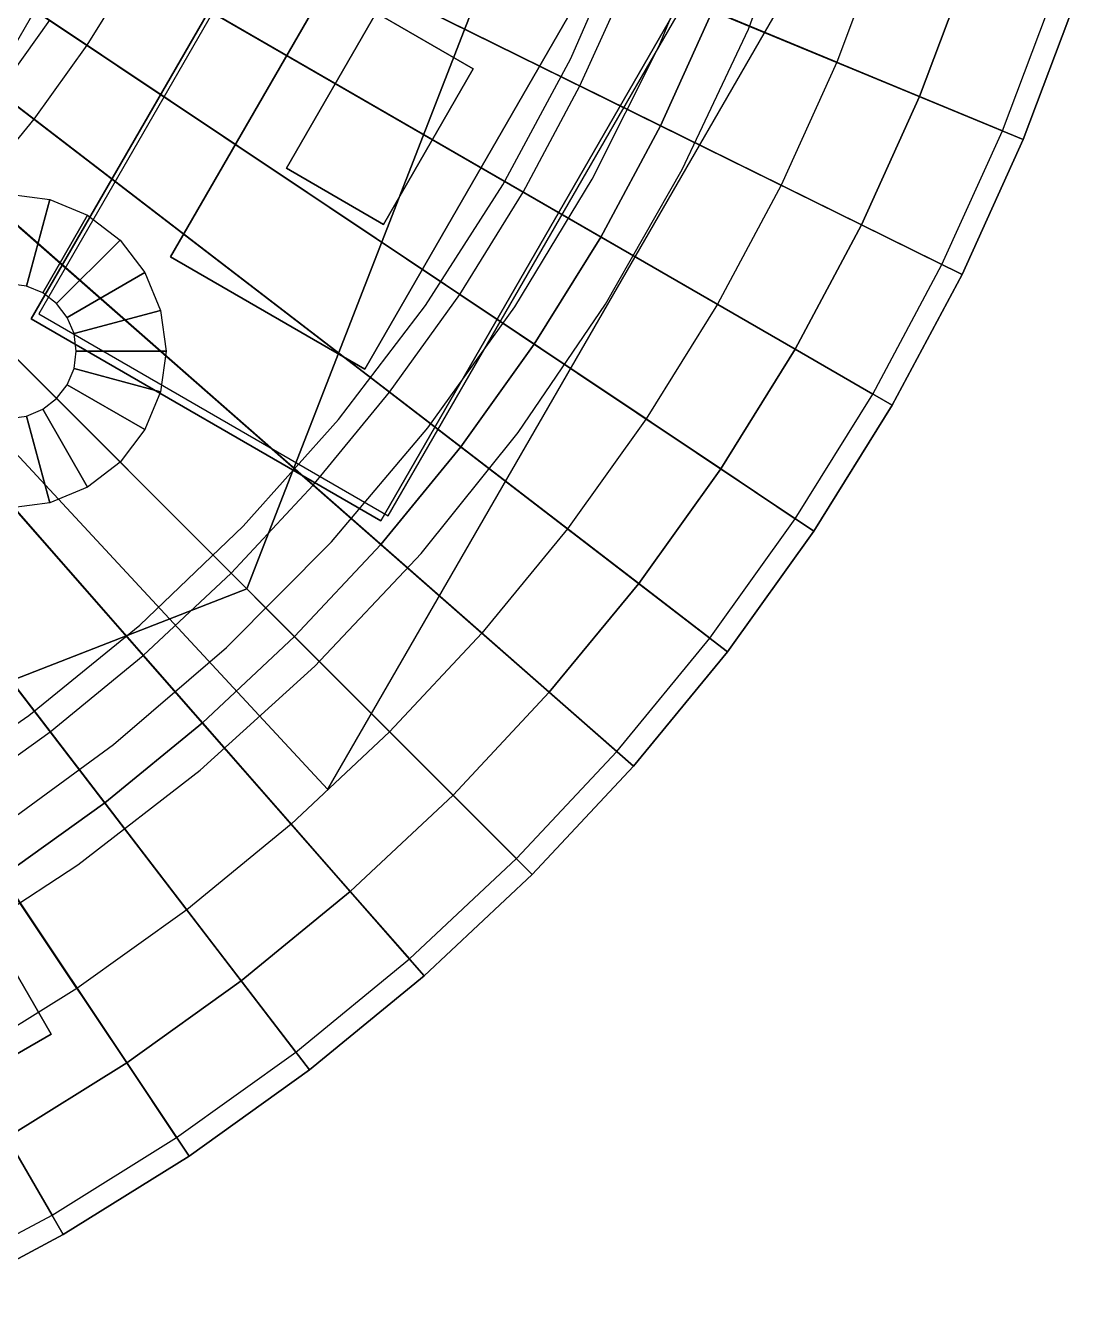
# Model space of a CAD drawing. Header units: millimetres. Extents: x -101 to 238, y -101 to 101.
# Drawn here: x 48.8 to 95.6, y -90.6 to -33.6 of the extents above; entities that cross this region are included whole.
import ezdxf

# ---------------------------------------------------------------- set-up
doc = ezdxf.new("R2010")
doc.units = ezdxf.units.MM
doc.header["$MEASUREMENT"] = 0
for name, color, linetype in [('AMBER_RING', 30, 'Continuous'), ('ANTENNA_COIL', 30, 'Continuous'), ('BASE_NOTCHES', 8, 'Continuous'), ('LED_CORE', 30, 'Continuous'), ('LED_LENS', 4, 'Continuous'), ('PCB_BOARD', 3, 'Continuous'), ('PCB_HOLES', 7, 'Continuous'), ('REFLECTOR_POCKET', 8, 'Continuous'), ('SEALED_BASE', 8, 'Continuous'), ('SOLAR_BEZEL', 8, 'Continuous'), ('TOP_FACETS', 9, 'Continuous'), ('TOP_HOUSING', 8, 'Continuous')]:
    doc.layers.add(name, color=color, linetype=linetype)

# ---------------------------------------------------------------- blocks, each defined once
blk = doc.blocks.new('*U3')
at = {"layer": 'LED_CORE'}
for points in [[(4, 3.9039, 4.5), (4, -1.0961, 4.5), (-4, -1.0961, 4.5), (-4, 3.9039, 4.5)], [(4, 3.9039, 2.5), (4, 3.9039, 4.5), (-4, 3.9039, 4.5), (-4, 3.9039, 2.5)], [(-4, 3.9039, 2.5), (-4, 3.9039, 4.5), (-4, -1.0961, 4.5), (-4, -1.0961, 2.5)], [(4, -1.0961, 2.5), (4, -1.0961, 4.5), (4, 3.9039, 4.5), (4, 3.9039, 2.5)], [(-4, -1.0961, 2.5), (-4, -1.0961, 4.5), (4, -1.0961, 4.5), (4, -1.0961, 2.5)]]:
    blk.add_3dface(points, dxfattribs=at)
at = {"layer": 'LED_LENS'}
for points in [[(10, 6.4039, 3), (10, -3.5961, 3), (-10, -3.5961, 3), (-10, 6.4039, 3)], [(10, 6.4039), (10, 6.4039, 3), (-10, 6.4039, 3), (-10, 6.4039)], [(-10, 6.4039), (-10, 6.4039, 3), (-10, -3.5961, 3), (-10, -3.5961)], [(10, -3.5961), (10, -3.5961, 3), (10, 6.4039, 3), (10, 6.4039)], [(-10, -3.5961), (-10, -3.5961, 3), (10, -3.5961, 3), (10, -3.5961)]]:
    blk.add_3dface(points, dxfattribs=at)
at = {"layer": 'REFLECTOR_POCKET'}
for points in [[(15.5, 10.4039, 0.5), (15.5, -7.5961, 0.5), (-15.5, -7.5961, 0.5), (-15.5, 10.4039, 0.5)], [(15.5, 10.4039, -4.5), (15.5, 10.4039, 0.5), (-15.5, 10.4039, 0.5), (-15.5, 10.4039, -4.5)], [(-15.5, 10.4039, -4.5), (-15.5, 10.4039, 0.5), (-15.5, -7.5961, 0.5), (-15.5, -7.5961, -4.5)], [(15.5, -7.5961, -4.5), (15.5, -7.5961, 0.5), (15.5, 10.4039, 0.5), (15.5, 10.4039, -4.5)], [(-15.5, -7.5961, -4.5), (-15.5, -7.5961, 0.5), (15.5, -7.5961, 0.5), (15.5, -7.5961, -4.5)]]:
    blk.add_3dface(points, dxfattribs=at)
at = {"layer": 'TOP_FACETS'}
blk.add_3dface([(18.2305, -14.3369, -2.5), (-18.2305, -14.3369, -2.5), (-27.0517, 14.3369, -2.5), (27.0517, 14.3369, -2.5)], dxfattribs=at)
blk = doc.blocks.new('*U4')
at = {"color": 0, "linetype": 'ByBlock', "lineweight": -2, "transparency": 16777216, "rotation": 239.9999999999999}
blk.add_blockref('*U3', (63.4, -37.022, 138.5), dxfattribs=at)

msp = doc.modelspace()

# ---------------------------------------------------------------- linework, layer by layer
at = {"layer": 'AMBER_RING'}
for points in [[(75.7581, -31.38, 113), (77.6483, -26.358, 113), (95.6399, -32.4654, 113), (93.3118, -38.651, 113)], [(73.5436, -36.2677, 113), (75.7581, -31.38, 113), (93.3118, -38.651, 113), (90.5841, -44.6712, 113)], [(93.3118, -38.651, 113), (95.6399, -32.4654, 113), (95.6399, -32.4654, 117), (93.3118, -38.651, 117)], [(71.0141, -41, 113), (73.5436, -36.2677, 113), (90.5841, -44.6712, 113), (87.4686, -50.5, 113)], [(90.5841, -44.6712, 113), (93.3118, -38.651, 113), (93.3118, -38.651, 117), (90.5841, -44.6712, 117)], [(68.1805, -45.5568, 113), (71.0141, -41, 113), (87.4686, -50.5, 113), (83.9784, -56.1126, 113)], [(87.4686, -50.5, 113), (90.5841, -44.6712, 113), (90.5841, -44.6712, 117), (87.4686, -50.5, 117)], [(65.055, -49.9184, 113), (68.1805, -45.5568, 113), (83.9784, -56.1126, 113), (80.1287, -61.4849, 113)], [(61.6509, -54.0664, 113), (65.055, -49.9184, 113), (80.1287, -61.4849, 113), (75.9358, -66.5939, 113)], [(83.9784, -56.1126, 113), (87.4686, -50.5, 113), (87.4686, -50.5, 117), (83.9784, -56.1126, 117)], [(57.9828, -57.9828, 113), (61.6509, -54.0664, 113), (75.9358, -66.5939, 113), (71.4178, -71.4178, 113)], [(80.1287, -61.4849, 113), (83.9784, -56.1126, 113), (83.9784, -56.1126, 117), (80.1287, -61.4849, 117)], [(54.0664, -61.6509, 113), (57.9828, -57.9828, 113), (71.4178, -71.4178, 113), (66.5939, -75.9358, 113)], [(75.9358, -66.5939, 113), (80.1287, -61.4849, 113), (80.1287, -61.4849, 117), (75.9358, -66.5939, 117)], [(49.9184, -65.055, 113), (54.0664, -61.6509, 113), (66.5939, -75.9358, 113), (61.4849, -80.1287, 113)], [(45.5568, -68.1805, 113), (49.9184, -65.055, 113), (61.4849, -80.1287, 113), (56.1126, -83.9784, 113)], [(71.4178, -71.4178, 113), (75.9358, -66.5939, 113), (75.9358, -66.5939, 117), (71.4178, -71.4178, 117)], [(41, -71.0141, 113), (45.5568, -68.1805, 113), (56.1126, -83.9784, 113), (50.5, -87.4686, 113)], [(36.2677, -73.5436, 113), (41, -71.0141, 113), (50.5, -87.4686, 113), (44.6712, -90.5841, 113)], [(66.5939, -75.9358, 113), (71.4178, -71.4178, 113), (71.4178, -71.4178, 117), (66.5939, -75.9358, 117)], [(61.4849, -80.1287, 113), (66.5939, -75.9358, 113), (66.5939, -75.9358, 117), (61.4849, -80.1287, 117)], [(56.1126, -83.9784, 113), (61.4849, -80.1287, 113), (61.4849, -80.1287, 117), (56.1126, -83.9784, 117)], [(50.5, -87.4686, 113), (56.1126, -83.9784, 113), (56.1126, -83.9784, 117), (50.5, -87.4686, 117)], [(44.6712, -90.5841, 113), (50.5, -87.4686, 113), (50.5, -87.4686, 117), (44.6712, -90.5841, 117)]]:
    msp.add_3dface(points, dxfattribs=at)
at = {"layer": 'ANTENNA_COIL'}
for p, q in [((81.0528, -33.7293, 85.4686), (83.4981, -27.2516, 85.4749)), ((77.0827, -34.4814, 84.9665), (79.5992, -28.3152, 84.9728)), ((73.1311, -35.0491, 84.4644), (75.7042, -29.1934, 84.4707)), ((78.1062, -39.9913, 85.4623), (81.0528, -33.7293, 85.4686)), ((74.0897, -40.4273, 84.9603), (77.0827, -34.4814, 84.9665)), ((70.1062, -40.6809, 84.4582), (73.1311, -35.0491, 84.4644)), ((70.6392, -46.116, 84.954), (74.0897, -40.4273, 84.9603)), ((74.677, -45.9987, 85.4561), (78.1062, -39.9913, 85.4623)), ((66.6487, -46.0541, 84.4519), (70.1062, -40.6809, 84.4582)), ((62.7807, -51.1355, 84.4456), (66.6487, -46.0541, 84.4519)), ((66.7531, -51.5125, 84.9477), (70.6392, -46.116, 84.954)), ((70.787, -51.7146, 85.4498), (74.677, -45.9987, 85.4561)), ((58.5265, -55.894, 84.4393), (62.7807, -51.1355, 84.4456)), ((62.4561, -56.5836, 84.9414), (66.7531, -51.5125, 84.9477)), ((66.4608, -57.1037, 85.4435), (70.787, -51.7146, 85.4498)), ((53.913, -60.3001, 84.4331), (58.5265, -55.894, 84.4393)), ((57.7753, -61.298, 84.9351), (62.4561, -56.5836, 84.9414)), ((61.7257, -62.1327, 85.4372), (66.4608, -57.1037, 85.4435)), ((48.9692, -64.327, 84.4268), (53.913, -60.3001, 84.4331)), ((52.74, -65.6267, 84.9289), (57.7753, -61.298, 84.9351)), ((56.6115, -66.7708, 85.431), (61.7257, -62.1327, 85.4372)), ((43.7262, -67.95, 84.4205), (48.9692, -64.327, 84.4268)), ((47.382, -69.5433, 84.9226), (52.74, -65.6267, 84.9289)), ((51.1504, -70.9896, 85.4247), (56.6115, -66.7708, 85.431)), ((45.3767, -74.7631, 85.4184), (51.1504, -70.9896, 85.4247))]:
    msp.add_line(p, q, dxfattribs=at)
at = {"layer": 'BASE_NOTCHES'}
for points in [[(32.0359, -63.4878, 8.5), (43.0359, -82.5404, 8.5), (49.9641, -78.5404, 8.5), (38.9641, -59.4878, 8.5)], [(32.0359, -63.4878, 11.5), (38.9641, -59.4878, 11.5), (49.9641, -78.5404, 11.5), (43.0359, -82.5404, 11.5)], [(49.9641, -78.5404, 8.5), (49.9641, -78.5404, 11.5), (38.9641, -59.4878, 11.5), (38.9641, -59.4878, 8.5)], [(43.0359, -82.5404, 8.5), (43.0359, -82.5404, 11.5), (49.9641, -78.5404, 11.5), (49.9641, -78.5404, 8.5)]]:
    msp.add_3dface(points, dxfattribs=at)
at = {"layer": 'PCB_BOARD'}
for points in [[(0, 0, 58), (29.0839, -70.2148, 58), (58.6899, -58.6899, 58)], [(0, 0, 58), (58.6899, -58.6899, 58), (70.2148, -29.0839, 58)], [(58.6899, -58.6899, 55.8), (70.2148, -29.0839, 55.8), (70.2148, -29.0839, 58), (58.6899, -58.6899, 58)], [(29.0839, -70.2148, 55.8), (58.6899, -58.6899, 55.8), (58.6899, -58.6899, 58), (29.0839, -70.2148, 58)]]:
    msp.add_3dface(points, dxfattribs=at)
at = {"layer": 'PCB_HOLES'}
for points in [[(48.8597, -45.1855, 58.2), (48.0833, -45.0833, 58.2), (48.0833, -41.0833, 58.2), (49.895, -41.3218, 58.2)], [(49.5833, -45.4852, 58.2), (48.8597, -45.1855, 58.2), (49.895, -41.3218, 58.2), (51.5833, -42.0211, 58.2)], [(50.2046, -45.9619, 58.2), (49.5833, -45.4852, 58.2), (51.5833, -42.0211, 58.2), (53.033, -43.1335, 58.2)], [(50.6813, -46.5833, 58.2), (50.2046, -45.9619, 58.2), (53.033, -43.1335, 58.2), (54.1454, -44.5833, 58.2)], [(50.981, -47.3068, 58.2), (50.6813, -46.5833, 58.2), (54.1454, -44.5833, 58.2), (54.8447, -46.2715, 58.2)], [(51.0833, -48.0833, 58.2), (50.981, -47.3068, 58.2), (54.8447, -46.2715, 58.2), (55.0833, -48.0833, 58.2)], [(50.981, -48.8597, 58.2), (51.0833, -48.0833, 58.2), (55.0833, -48.0833, 58.2), (54.8447, -49.895, 58.2)], [(50.6813, -49.5833, 58.2), (50.981, -48.8597, 58.2), (54.8447, -49.895, 58.2), (54.1454, -51.5833, 58.2)], [(50.2046, -50.2046, 58.2), (50.6813, -49.5833, 58.2), (54.1454, -51.5833, 58.2), (53.033, -53.033, 58.2)], [(48.8597, -50.981, 58.2), (49.5833, -50.6813, 58.2), (51.5833, -54.1454, 58.2), (49.895, -54.8447, 58.2)], [(49.5833, -50.6813, 58.2), (50.2046, -50.2046, 58.2), (53.033, -53.033, 58.2), (51.5833, -54.1454, 58.2)], [(48.0833, -51.0833, 58.2), (48.8597, -50.981, 58.2), (49.895, -54.8447, 58.2), (48.0833, -55.0833, 58.2)]]:
    msp.add_3dface(points, dxfattribs=at)
at = {"layer": 'REFLECTOR_POCKET'}
msp.add_3dface([(64.9961, -55.4234, 134), (80.4961, -28.5766, 134), (64.9077, -19.5766, 134), (49.4077, -46.4234, 134)], dxfattribs=at)
at = {"layer": 'SEALED_BASE'}
for points in [[(0, 0), (0, 0), (53.3347, -79.8211), (48, -83.1384)], [(0, 0), (0, 0), (58.4411, -76.1619), (53.3347, -79.8211)], [(0, 0), (0, 0), (63.2972, -72.1766), (58.4411, -76.1619)], [(0, 0), (0, 0), (67.8823, -67.8823), (63.2972, -72.1766)], [(0, 0), (0, 0), (72.1766, -63.2972), (67.8823, -67.8823)], [(0, 0), (0, 0), (76.1619, -58.4411), (72.1766, -63.2972)], [(0, 0), (0, 0), (79.8211, -53.3347), (76.1619, -58.4411)], [(0, 0), (0, 0), (83.1384, -48), (79.8211, -53.3347)], [(0, 0), (0, 0), (86.0998, -42.4597), (83.1384, -48)], [(0, 0), (0, 0), (88.6924, -36.7376), (86.0998, -42.4597)], [(0, 0), (0, 0), (90.9053, -30.8582), (88.6924, -36.7376)], [(50.8134, -21.0476, 8), (52.0812, -17.6792, 8), (90.9053, -30.8582, 8), (88.6924, -36.7376, 8)], [(49.328, -24.3259, 8), (50.8134, -21.0476, 8), (88.6924, -36.7376, 8), (86.0998, -42.4597, 8)], [(47.6314, -27.5, 8), (49.328, -24.3259, 8), (86.0998, -42.4597, 8), (83.1384, -48, 8)], [(45.7308, -30.5564, 8), (47.6314, -27.5, 8), (83.1384, -48, 8), (79.8211, -53.3347, 8)], [(43.6344, -33.4819, 8), (45.7308, -30.5564, 8), (79.8211, -53.3347, 8), (76.1619, -58.4411, 8)], [(88.6924, -36.7376), (90.9053, -30.8582), (90.9053, -30.8582, 8), (88.6924, -36.7376, 8)], [(41.3512, -36.264, 8), (43.6344, -33.4819, 8), (76.1619, -58.4411, 8), (72.1766, -63.2972, 8)], [(38.8909, -38.8909, 8), (41.3512, -36.264, 8), (72.1766, -63.2972, 8), (67.8823, -67.8823, 8)], [(86.0998, -42.4597), (88.6924, -36.7376), (88.6924, -36.7376, 8), (86.0998, -42.4597, 8)], [(36.264, -41.3512, 8), (38.8909, -38.8909, 8), (67.8823, -67.8823, 8), (63.2972, -72.1766, 8)], [(33.4819, -43.6344, 8), (36.264, -41.3512, 8), (63.2972, -72.1766, 8), (58.4411, -76.1619, 8)], [(83.1384, -48), (86.0998, -42.4597), (86.0998, -42.4597, 8), (83.1384, -48, 8)], [(30.5564, -45.7308, 8), (33.4819, -43.6344, 8), (58.4411, -76.1619, 8), (53.3347, -79.8211, 8)], [(27.5, -47.6314, 8), (30.5564, -45.7308, 8), (53.3347, -79.8211, 8), (48, -83.1384, 8)], [(79.8211, -53.3347), (83.1384, -48), (83.1384, -48, 8), (79.8211, -53.3347, 8)], [(76.1619, -58.4411), (79.8211, -53.3347), (79.8211, -53.3347, 8), (76.1619, -58.4411, 8)], [(72.1766, -63.2972), (76.1619, -58.4411), (76.1619, -58.4411, 8), (72.1766, -63.2972, 8)], [(67.8823, -67.8823), (72.1766, -63.2972), (72.1766, -63.2972, 8), (67.8823, -67.8823, 8)], [(63.2972, -72.1766), (67.8823, -67.8823), (67.8823, -67.8823, 8), (63.2972, -72.1766, 8)], [(58.4411, -76.1619), (63.2972, -72.1766), (63.2972, -72.1766, 8), (58.4411, -76.1619, 8)], [(53.3347, -79.8211), (58.4411, -76.1619), (58.4411, -76.1619, 8), (53.3347, -79.8211, 8)], [(48, -83.1384), (53.3347, -79.8211), (53.3347, -79.8211, 8), (48, -83.1384, 8)]]:
    msp.add_3dface(points, dxfattribs=at)
at = {"layer": 'SOLAR_BEZEL'}
msp.add_3dface([(39.6677, -30.4381, 152), (41.5735, -27.7785, 152), (49.8882, -33.3342, 152), (47.6012, -36.5257, 152)], dxfattribs=at)
at = {"layer": 'TOP_HOUSING'}
for points in [[(53.585, -22.1956, 135), (54.9219, -18.6435, 135), (87.1176, -29.5724, 135), (84.9969, -35.2069, 135)], [(52.0186, -25.6527, 135), (53.585, -22.1956, 135), (84.9969, -35.2069, 135), (82.5123, -40.6906, 135)], [(77.1311, -38.0368, 123), (79.4536, -32.9108, 123), (57.2805, -23.7264, 135), (55.6061, -27.4219, 135)], [(50.2295, -29, 135), (52.0186, -25.6527, 135), (82.5123, -40.6906, 135), (79.6743, -46, 135)], [(74.4782, -43, 123), (77.1311, -38.0368, 123), (55.6061, -27.4219, 135), (53.6936, -31, 135)], [(88.6924, -36.7376, 111), (90.9053, -30.8582, 111), (81.436, -27.6438, 123), (79.4536, -32.9108, 123)], [(48.2252, -32.2231, 135), (50.2295, -29, 135), (79.6743, -46, 135), (76.4952, -51.1125, 135)], [(71.5064, -47.779, 123), (74.4782, -43, 123), (53.6936, -31, 135), (51.5511, -34.4454, 135)], [(92.388, -38.2683, 105), (94.693, -32.1439, 105), (90.9053, -30.8582, 111), (88.6924, -36.7376, 111)], [(46.0145, -35.3082, 135), (48.2252, -32.2231, 135), (76.4952, -51.1125, 135), (72.9885, -56.0061, 135)], [(86.0998, -42.4597, 111), (88.6924, -36.7376, 111), (79.4536, -32.9108, 123), (77.1311, -38.0368, 123)], [(68.2284, -52.3535, 123), (71.5064, -47.779, 123), (51.5511, -34.4454, 135), (49.1879, -37.7432, 135)], [(43.6067, -38.2421, 135), (46.0145, -35.3082, 135), (72.9885, -56.0061, 135), (69.1693, -60.6598, 135)], [(89.6873, -44.2289, 105), (92.388, -38.2683, 105), (88.6924, -36.7376, 111), (86.0998, -42.4597, 111)], [(64.6582, -56.7037, 123), (68.2284, -52.3535, 123), (49.1879, -37.7432, 135), (46.6141, -40.8794, 135)], [(83.1384, -48, 111), (86.0998, -42.4597, 111), (77.1311, -38.0368, 123), (74.4782, -43, 123)], [(41.0122, -41.0122, 135), (43.6067, -38.2421, 135), (69.1693, -60.6598, 135), (65.0538, -65.0538, 135)], [(38.2421, -43.6067, 135), (41.0122, -41.0122, 135), (65.0538, -65.0538, 135), (60.6598, -69.1693, 135)], [(60.8112, -60.8112, 123), (64.6582, -56.7037, 123), (46.6141, -40.8794, 135), (43.8406, -43.8406, 135)], [(86.6025, -50, 105), (89.6873, -44.2289, 105), (86.0998, -42.4597, 111), (83.1384, -48, 111)], [(79.8211, -53.3347, 111), (83.1384, -48, 111), (74.4782, -43, 123), (71.5064, -47.779, 123)], [(35.3082, -46.0145, 135), (38.2421, -43.6067, 135), (60.6598, -69.1693, 135), (56.0061, -72.9885, 135)], [(56.7037, -64.6582, 123), (60.8112, -60.8112, 123), (43.8406, -43.8406, 135), (40.8794, -46.6141, 135)], [(32.2231, -48.2252, 135), (35.3082, -46.0145, 135), (56.0061, -72.9885, 135), (51.1125, -76.4952, 135)], [(52.3535, -68.2284, 123), (56.7037, -64.6582, 123), (40.8794, -46.6141, 135), (37.7432, -49.1879, 135)], [(76.1619, -58.4411, 111), (79.8211, -53.3347, 111), (71.5064, -47.779, 123), (68.2284, -52.3535, 123)], [(29, -50.2295, 135), (32.2231, -48.2252, 135), (51.1125, -76.4952, 135), (46, -79.6743, 135)], [(83.147, -55.557, 105), (86.6025, -50, 105), (83.1384, -48, 111), (79.8211, -53.3347, 111)], [(47.779, -71.5064, 123), (52.3535, -68.2284, 123), (37.7432, -49.1879, 135), (34.4454, -51.5511, 135)], [(72.1766, -63.2972, 111), (76.1619, -58.4411, 111), (68.2284, -52.3535, 123), (64.6582, -56.7037, 123)], [(79.3353, -60.8761, 105), (83.147, -55.557, 105), (79.8211, -53.3347, 111), (76.1619, -58.4411, 111)], [(67.8823, -67.8823, 111), (72.1766, -63.2972, 111), (64.6582, -56.7037, 123), (60.8112, -60.8112, 123)], [(75.184, -65.9346, 105), (79.3353, -60.8761, 105), (76.1619, -58.4411, 111), (72.1766, -63.2972, 111)], [(63.2972, -72.1766, 111), (67.8823, -67.8823, 111), (60.8112, -60.8112, 123), (56.7037, -64.6582, 123)], [(70.7107, -70.7107, 105), (75.184, -65.9346, 105), (72.1766, -63.2972, 111), (67.8823, -67.8823, 111)], [(58.4411, -76.1619, 111), (63.2972, -72.1766, 111), (56.7037, -64.6582, 123), (52.3535, -68.2284, 123)], [(53.3347, -79.8211, 111), (58.4411, -76.1619, 111), (52.3535, -68.2284, 123), (47.779, -71.5064, 123)], [(65.9346, -75.184, 105), (70.7107, -70.7107, 105), (67.8823, -67.8823, 111), (63.2972, -72.1766, 111)], [(48, -83.1384, 111), (53.3347, -79.8211, 111), (47.779, -71.5064, 123), (43, -74.4782, 123)], [(60.8761, -79.3353, 105), (65.9346, -75.184, 105), (63.2972, -72.1766, 111), (58.4411, -76.1619, 111)], [(55.557, -83.147, 105), (60.8761, -79.3353, 105), (58.4411, -76.1619, 111), (53.3347, -79.8211, 111)], [(50, -86.6025, 105), (55.557, -83.147, 105), (53.3347, -79.8211, 111), (48, -83.1384, 111)], [(44.2289, -89.6873, 105), (50, -86.6025, 105), (48, -83.1384, 111), (42.4597, -86.0998, 111)]]:
    msp.add_3dface(points, dxfattribs=at)

# ---------------------------------------------------------------- block references
at = {"linetype": 'Continuous'}
msp.add_blockref('*U4', (0, 0), dxfattribs=at)

doc.saveas('drawing.dxf')
